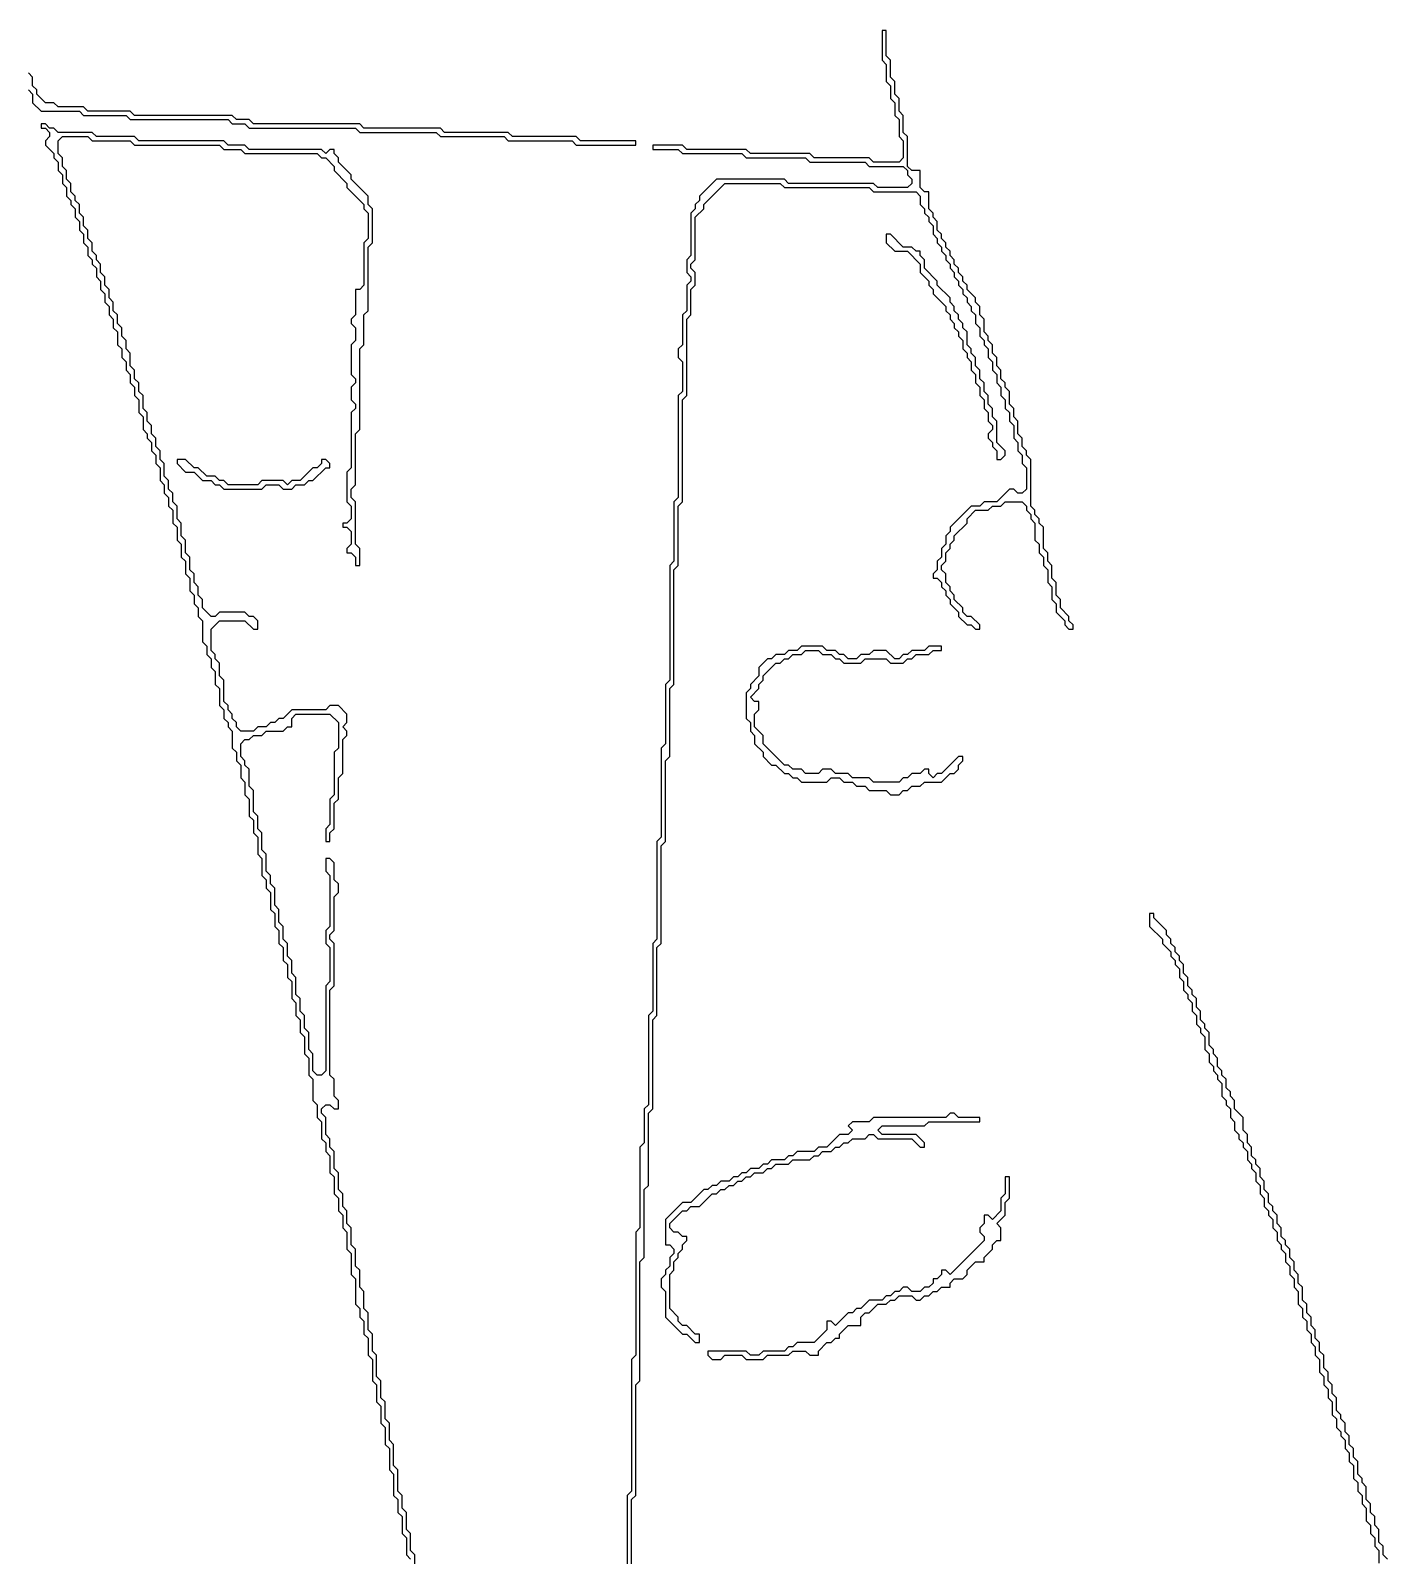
# Model space of a CAD drawing. Header units: metres. Extents: x 0 to 1000, y 0 to 1405.
# Drawn here: x 544.6 to 624.5, y 427.2 to 517 of the extents above; entities that cross this region are included whole.
import ezdxf

# ---------------------------------------------------------------- set-up
doc = ezdxf.new("R2010")
doc.units = ezdxf.units.M

msp = doc.modelspace()

# ---------------------------------------------------------------- linework, layer by layer
for points in [[(580, 425), (580, 430.5), (580.25, 430.75), (580.25, 437.25), (580.5, 437.5), (580.5, 444.5), (580.75, 444.75), (580.75, 448.75), (581, 449), (581, 453.25), (581.25, 453.5), (581.25, 458.75), (581.5, 459), (581.5, 463), (581.75, 463.25), (581.75, 469), (582, 469.25), (582, 474), (582.25, 474.25), (582.25, 478.25), (582.5, 478.5), (582.5, 485.25), (582.75, 485.5), (582.75, 489), (583, 489.25), (583, 495.25), (583.25, 495.5), (583.25, 500), (583.5, 500.25), (583.5, 501.75), (583.75, 502), (583.75, 502.75), (583.5, 503), (583.5, 503.25), (583.75, 503.5), (583.75, 506), (584.25, 506.5), (584.25, 506.75), (585.5, 508), (588.75, 508), (589, 507.75), (594, 507.75), (594.25, 507.5), (596.75, 507.5), (597, 507.25), (597, 506.75), (597.25, 506.5), (597.25, 506.25), (597.5, 506), (597.5, 505.75), (597.75, 505.5), (597.75, 505), (598, 504.75), (598, 504.5), (598.25, 504.25), (598.25, 504), (598.5, 503.75), (598.5, 503.5), (598.75, 503.25), (598.75, 503), (599, 502.75), (599, 502.5), (599.25, 502.25), (599.25, 502), (599.5, 501.75), (599.5, 501.5), (599.75, 501.25), (599.75, 501), (600, 500.75), (600, 500.5), (600.25, 500.25), (600.25, 499.75), (600.5, 499.5), (600.5, 499), (600.75, 498.75), (600.75, 498.5), (601, 498.25), (601, 497.75), (601.25, 497.5), (601.25, 497), (601.5, 496.75), (601.5, 496.25), (601.75, 496), (601.75, 495.5), (602, 495.25), (602, 494.75), (602.25, 494.5), (602.25, 494), (602.5, 493.75), (602.5, 493), (602.75, 492.75), (602.75, 492.25), (603, 492), (603, 491.5), (603.25, 491.25), (603.25, 490), (603, 489.75), (602.75, 489.75), (602.5, 490), (602.25, 490), (601.5, 489.25), (600.75, 489.25), (600.5, 489), (600, 489), (598.75, 487.75), (598.75, 487.5), (598.5, 487.25), (598.5, 486.75), (598.25, 486.5), (598.25, 486), (598, 485.75), (598, 485.25), (597.75, 485), (597.75, 484.75), (598, 484.75), (598.25, 484.5), (598.25, 484.25), (598.5, 484), (598.5, 483.75), (598.75, 483.5), (598.75, 483.25), (599.25, 482.75), (599.25, 482.5), (599.75, 482), (600, 482), (600.25, 481.75), (600.5, 481.75), (600.5, 482), (600, 482.5), (599.75, 482.5), (599.5, 482.75), (599.5, 483), (599, 483.5), (599, 483.75), (598.75, 484), (598.75, 484.25), (598.5, 484.5), (598.5, 485), (598.25, 485.25), (598.25, 485.5), (598.5, 485.75), (598.5, 486.25), (598.75, 486.5), (598.75, 486.75), (599, 487), (599, 487.25), (599.75, 488), (599.75, 488.25), (600.25, 488.75), (601, 488.75), (601.25, 489), (601.75, 489), (602, 489.25), (603, 489.25), (603.25, 489), (603.25, 488.75), (603.5, 488.5), (603.5, 488.25), (603.75, 488), (603.75, 487), (604, 486.75), (604, 486.25), (604.25, 486), (604.25, 485.5), (604.5, 485.25), (604.5, 484.5), (604.75, 484.25), (604.75, 483.5), (605, 483.25), (605, 482.75), (605.5, 482.25), (605.5, 482), (605.75, 481.75), (606, 481.75), (606, 482), (605.75, 482.25), (605.75, 482.5), (605.25, 483), (605.25, 483.5), (605, 483.75), (605, 484.5), (604.75, 484.75), (604.75, 485.5), (604.5, 485.75), (604.5, 486.25), (604.25, 486.5), (604.25, 487.75), (604, 488), (604, 488.25), (603.75, 488.5), (603.75, 488.75), (603.5, 489), (603.5, 491.75), (603.25, 492), (603.25, 492.25), (603, 492.5), (603, 493), (602.75, 493.25), (602.75, 494), (602.5, 494.25), (602.5, 494.75), (602.25, 495), (602.25, 495.75), (602, 496), (602, 496.25), (601.75, 496.5), (601.75, 497), (601.5, 497.25), (601.5, 497.75), (601.25, 498), (601.25, 498.5), (601, 498.75), (601, 499), (600.75, 499.25), (600.75, 500), (600.5, 500.25), (600.5, 500.75), (600.25, 501), (600.25, 501.25), (599.75, 501.75), (599.75, 502), (599.5, 502.25), (599.5, 502.5), (599.25, 502.75), (599.25, 503), (599, 503.25), (599, 503.5), (598.75, 503.75), (598.75, 504), (598.5, 504.25), (598.5, 504.5), (598.25, 504.75), (598.25, 505), (598, 505.25), (598, 505.75), (597.75, 506), (597.75, 506.25), (597.5, 506.5), (597.5, 507.5), (597.25, 507.5), (597, 507.75), (597, 508.75), (596.5, 508.75), (596.25, 509), (596.25, 510.75), (596, 511), (596, 512), (595.75, 512.25), (595.75, 513), (595.5, 513.25), (595.5, 514), (595.25, 514.25), (595.25, 515.25), (595, 515.5), (595, 517), (594.75, 517), (594.75, 515.25), (595, 515), (595, 514), (595.25, 513.75), (595.25, 513), (595.5, 512.75), (595.5, 512), (595.75, 511.75), (595.75, 510.75), (596, 510.5), (596, 509.5), (595.75, 509.25), (594.25, 509.25), (594, 509.5), (590.75, 509.5), (590.5, 509.75), (587, 509.75), (586.75, 510), (583.25, 510), (583, 510.25), (581.25, 510.25), (581.25, 510), (582.75, 510), (583, 509.75), (586.5, 509.75), (586.75, 509.5), (590.25, 509.5), (590.5, 509.25), (593.75, 509.25), (594, 509), (596, 509), (596.25, 508.75), (596.25, 508.5), (596.5, 508.25), (596.5, 508), (596.25, 507.75), (594.5, 507.75), (594.25, 508), (589.25, 508), (589, 508.25), (585, 508.25), (584, 507.25), (584, 507), (583.75, 506.75), (583.75, 506.5), (583.5, 506.25), (583.5, 503.75), (583.25, 503.5), (583.25, 502.75), (583.5, 502.5), (583.5, 502.25), (583.25, 502), (583.25, 500.5), (583, 500.25), (583, 498.5), (582.75, 498.25), (582.75, 497.75), (583, 497.5), (583, 495.75), (582.75, 495.5), (582.75, 489.5), (582.5, 489.25), (582.5, 485.75), (582.25, 485.5), (582.25, 478.75), (582, 478.5), (582, 475), (581.75, 474.75), (581.75, 469.5), (581.5, 469.25), (581.5, 463.5), (581.25, 463.25), (581.25, 459.25), (581, 459), (581, 453.75), (580.75, 453.5), (580.75, 451.5), (580.5, 451.25), (580.5, 446.5), (580.25, 446.25), (580.25, 439), (580, 438.75), (580, 431), (579.75, 430.75), (579.75, 425.25)], [(544.5, 513.5), (544.75, 513.25), (544.75, 512.75), (545.25, 512.25), (547.5, 512.25), (547.75, 512), (550.25, 512), (550.5, 511.75), (556.25, 511.75), (556.5, 511.5), (557.25, 511.5), (557.5, 511.25), (563.75, 511.25), (564, 511), (568.5, 511), (568.75, 510.75), (572.5, 510.75), (572.75, 510.5), (576.5, 510.5), (576.75, 510.25), (580.25, 510.25), (580.25, 510.5), (577, 510.5), (576.75, 510.75), (573, 510.75), (572.75, 511), (569, 511), (568.75, 511.25), (564.25, 511.25), (564, 511.5), (557.75, 511.5), (557.5, 511.75), (556.75, 511.75), (556.5, 512), (550.75, 512), (550.5, 512.25), (548, 512.25), (547.75, 512.5), (546.25, 512.5), (546, 512.75), (545.5, 512.75), (545, 513.25), (545, 513.5), (544.75, 513.75), (544.75, 514.25), (544.5, 514.5)], [(567.25, 426), (567.25, 427.25), (567, 427.5), (567, 428.5), (566.75, 428.75), (566.75, 429.75), (566.5, 430), (566.5, 430.75), (566.25, 431), (566.25, 432.25), (566, 432.5), (566, 433.75), (565.75, 434), (565.75, 435), (565.5, 435.25), (565.5, 436.25), (565.25, 436.5), (565.25, 437.5), (565, 437.75), (565, 439), (564.75, 439.25), (564.75, 440.25), (564.5, 440.5), (564.5, 441.5), (564.25, 441.75), (564.25, 442.75), (564, 443), (564, 444), (563.75, 444.25), (563.75, 445.25), (563.5, 445.5), (563.5, 446.5), (563.25, 446.75), (563.25, 447.5), (563, 447.75), (563, 448.5), (562.75, 448.75), (562.75, 449.75), (562.5, 450), (562.5, 451), (562.25, 451.25), (562.25, 451.75), (562, 452), (562, 453), (561.75, 453.25), (561.75, 453.5), (562, 453.75), (562.25, 453.75), (562.5, 453.5), (562.75, 453.5), (562.75, 454), (562.5, 454.25), (562.5, 455.25), (562.25, 455.5), (562.25, 460.5), (562.5, 460.75), (562.5, 463.25), (562.25, 463.5), (562.25, 463.75), (562.5, 464), (562.5, 466), (562.75, 466.25), (562.75, 466.75), (562.5, 467), (562.5, 468), (562.25, 468.25), (562, 468.25), (562, 467.5), (562.25, 467.25), (562.25, 464.25), (562, 464), (562, 463.25), (562.25, 463), (562.25, 461), (562, 460.75), (562, 455.75), (561.75, 455.5), (561.5, 455.5), (561.25, 455.75), (561.25, 456.75), (561, 457), (561, 458), (560.75, 458.25), (560.75, 459), (560.5, 459.25), (560.5, 460), (560.25, 460.25), (560.25, 461.25), (560, 461.5), (560, 462.25), (559.75, 462.5), (559.75, 463.25), (559.5, 463.5), (559.5, 464.25), (559.25, 464.5), (559.25, 465.25), (559, 465.5), (559, 466.5), (558.75, 466.75), (558.75, 467.25), (558.5, 467.5), (558.5, 468.5), (558.25, 468.75), (558.25, 469.75), (558, 470), (558, 470.75), (557.75, 471), (557.75, 472.25), (557.5, 472.5), (557.5, 473.5), (557.25, 473.75), (557.25, 474), (557, 474.25), (557, 475), (557.25, 475.25), (557.5, 475.25), (557.75, 475.5), (558.25, 475.5), (558.5, 475.75), (559.5, 475.75), (559.75, 476), (560, 476), (560, 476.5), (560.25, 476.75), (562.25, 476.75), (562.75, 476.25), (562.75, 474.75), (562.5, 474.5), (562.5, 472), (562.25, 471.75), (562.25, 470.25), (562, 470), (562, 469.25), (562.25, 469.25), (562.25, 469.75), (562.5, 470), (562.5, 471.5), (562.75, 471.75), (562.75, 473), (563, 473.25), (563, 475.25), (563.25, 475.5), (563.25, 475.75), (563, 476), (563.25, 476.25), (563.25, 476.75), (562.75, 477.25), (562.25, 477.25), (562, 477), (560, 477), (559.5, 476.5), (559.25, 476.5), (559, 476.25), (558.75, 476.25), (558.5, 476), (558, 476), (557.75, 475.75), (557, 475.75), (556.75, 476), (556.75, 476.25), (556.5, 476.5), (556.5, 476.75), (556.25, 477), (556.25, 477.25), (556, 477.5), (556, 478.75), (555.75, 479), (555.75, 479.75), (555.5, 480), (555.5, 480.25), (555.25, 480.5), (555.25, 481.75), (555.75, 482.25), (557.25, 482.25), (557.75, 481.75), (558, 481.75), (558, 482.25), (557.75, 482.5), (557.5, 482.5), (557.25, 482.75), (555.75, 482.75), (555.5, 482.5), (555.25, 482.5), (554.75, 483), (554.75, 483.5), (554.5, 483.75), (554.5, 484.25), (554.25, 484.5), (554.25, 485), (554, 485.25), (554, 486), (553.75, 486.25), (553.75, 487), (553.5, 487.25), (553.5, 488), (553.25, 488.25), (553.25, 489), (553, 489.25), (553, 489.75), (552.75, 490), (552.75, 490.5), (552.5, 490.75), (552.5, 491.5), (552.25, 491.75), (552.25, 492.25), (552, 492.5), (552, 493), (551.75, 493.25), (551.75, 493.75), (551.5, 494), (551.5, 494.5), (551.25, 494.75), (551.25, 495.5), (551, 495.75), (551, 496.25), (550.75, 496.5), (550.75, 497), (550.5, 497.25), (550.5, 498), (550.25, 498.25), (550.25, 498.75), (550, 499), (550, 499.5), (549.75, 499.75), (549.75, 500.25), (549.5, 500.5), (549.5, 501), (549.25, 501.25), (549.25, 501.75), (549, 502), (549, 502.5), (548.75, 502.75), (548.75, 503.25), (548.5, 503.5), (548.5, 503.75), (548.25, 504), (548.25, 504.5), (548, 504.75), (548, 505.25), (547.75, 505.5), (547.75, 506), (547.5, 506.25), (547.5, 506.75), (547.25, 507), (547.25, 507.25), (547, 507.5), (547, 508), (546.75, 508.25), (546.75, 508.75), (546.5, 509), (546.5, 509.5), (546.25, 509.75), (546.25, 510.5), (546.5, 510.75), (548, 510.75), (548.25, 510.5), (550.5, 510.5), (550.75, 510.25), (555.75, 510.25), (556, 510), (557, 510), (557.25, 509.75), (561.5, 509.75), (561.75, 509.5), (562, 509.5), (562.5, 509), (562.5, 508.75), (563.25, 508), (563.25, 507.75), (564.25, 506.75), (564.25, 506.5), (564.5, 506.25), (564.5, 504.75), (564.25, 504.5), (564.25, 502), (564, 501.75), (563.75, 501.75), (563.75, 500.25), (563.5, 500), (563.5, 499.75), (563.75, 499.5), (563.75, 498.75), (563.5, 498.5), (563.5, 496.75), (563.75, 496.5), (563.75, 496.25), (563.5, 496), (563.5, 495.25), (563.75, 495), (563.75, 494.75), (563.5, 494.5), (563.5, 491.25), (563.25, 491), (563.25, 489.25), (563.5, 489), (563.5, 488.25), (563.25, 488), (563, 488), (563, 487.75), (563.25, 487.75), (563.5, 487.5), (563.5, 486.75), (563.25, 486.5), (563.25, 486.25), (563.5, 486.25), (563.75, 486), (563.75, 485.5), (564, 485.5), (564, 486.5), (563.75, 486.75), (563.75, 489.25), (563.5, 489.5), (563.5, 490), (563.75, 490.25), (563.75, 493.25), (564, 493.5), (564, 498.25), (564.25, 498.5), (564.25, 500.25), (564.5, 500.5), (564.5, 504.25), (564.75, 504.5), (564.75, 506.5), (564.5, 506.75), (564.5, 507.25), (563.5, 508.25), (563.5, 508.5), (562.75, 509.25), (562.75, 509.5), (562.5, 509.75), (562.5, 510), (562.25, 510), (562, 509.75), (561.75, 510), (557.5, 510), (557.25, 510.25), (556.25, 510.25), (556, 510.5), (551, 510.5), (550.75, 510.75), (548.5, 510.75), (548.25, 511), (546.25, 511), (546, 511.25), (545.75, 511.25), (545.5, 511.5), (545.25, 511.5), (545.25, 511.25), (545.5, 511.25), (545.75, 511), (545.75, 510.75), (545.5, 510.5), (545.5, 510.25), (546, 509.75), (546, 509.5), (546.25, 509.25), (546.25, 508.75), (546.5, 508.5), (546.5, 508), (546.75, 507.75), (546.75, 507.25), (547, 507), (547, 506.75), (547.25, 506.5), (547.25, 506), (547.5, 505.75), (547.5, 505.25), (547.75, 505), (547.75, 504.5), (548, 504.25), (548, 503.75), (548.25, 503.5), (548.25, 503.25), (548.5, 503), (548.5, 502.5), (548.75, 502.25), (548.75, 501.75), (549, 501.5), (549, 501), (549.25, 500.75), (549.25, 500.25), (549.5, 500), (549.5, 499.5), (549.75, 499.25), (549.75, 498.5), (550, 498.25), (550, 497.75), (550.25, 497.5), (550.25, 497), (550.5, 496.75), (550.5, 496.25), (550.75, 496), (550.75, 495.5), (551, 495.25), (551, 494.5), (551.25, 494.25), (551.25, 493.5), (551.5, 493.25), (551.5, 493), (551.75, 492.75), (551.75, 492.25), (552, 492), (552, 491.5), (552.25, 491.25), (552.25, 490.5), (552.5, 490.25), (552.5, 489.75), (552.75, 489.5), (552.75, 489), (553, 488.75), (553, 488), (553.25, 487.75), (553.25, 487), (553.5, 486.75), (553.5, 486), (553.75, 485.75), (553.75, 485), (554, 484.75), (554, 484), (554.25, 483.75), (554.25, 483.25), (554.5, 483), (554.5, 482.5), (554.75, 482.25), (554.75, 481), (555, 480.75), (555, 480.25), (555.25, 480), (555.25, 479.5), (555.5, 479.25), (555.5, 478.5), (555.75, 478.25), (555.75, 477.25), (556, 477), (556, 476.5), (556.25, 476.25), (556.25, 476), (556.5, 475.75), (556.5, 474.75), (556.75, 474.5), (556.75, 474), (557, 473.75), (557, 473), (557.25, 472.75), (557.25, 472), (557.5, 471.75), (557.5, 470.75), (557.75, 470.5), (557.75, 469.75), (558, 469.5), (558, 468.5), (558.25, 468.25), (558.25, 467.25), (558.5, 467), (558.5, 466.5), (558.75, 466.25), (558.75, 465.25), (559, 465), (559, 464.25), (559.25, 464), (559.25, 463.25), (559.5, 463), (559.5, 462.25), (559.75, 462), (559.75, 461.25), (560, 461), (560, 460), (560.25, 459.75), (560.25, 459), (560.5, 458.75), (560.5, 458), (560.75, 457.75), (560.75, 456.75), (561, 456.5), (561, 455.5), (561.25, 455.25), (561.25, 454), (561.5, 453.75), (561.5, 453), (561.75, 452.75), (561.75, 451.75), (562, 451.5), (562, 451), (562.25, 450.75), (562.25, 449.75), (562.5, 449.5), (562.5, 448.5), (562.75, 448.25), (562.75, 447.5), (563, 447.25), (563, 446.5), (563.25, 446.25), (563.25, 445.25), (563.5, 445), (563.5, 443.75), (563.75, 443.5), (563.75, 442), (564, 441.75), (564, 441.25), (564.25, 441), (564.25, 440.25), (564.5, 440), (564.5, 439), (564.75, 438.75), (564.75, 437.5), (565, 437.25), (565, 436.25), (565.25, 436), (565.25, 435), (565.5, 434.75), (565.5, 433.75), (565.75, 433.5), (565.75, 432.25), (566, 432), (566, 430.75), (566.25, 430.5), (566.25, 429.75), (566.5, 429.5), (566.5, 428.5), (566.75, 428.25), (566.75, 427.25), (567, 427)], [(624.5, 427), (624.25, 427.25), (624.25, 427.75), (624, 428), (624, 428.75), (623.75, 429), (623.75, 429.5), (623.5, 429.75), (623.5, 430.25), (623.25, 430.5), (623.25, 431.25), (623, 431.5), (623, 431.75), (622.75, 432), (622.75, 432.75), (622.5, 433), (622.5, 433.5), (622.25, 433.75), (622.25, 434.25), (622, 434.5), (622, 435), (621.75, 435.25), (621.75, 435.5), (621.5, 435.75), (621.5, 436.5), (621.25, 436.75), (621.25, 437.25), (621, 437.5), (621, 438), (620.75, 438.25), (620.75, 439), (620.5, 439.25), (620.5, 439.75), (620.25, 440), (620.25, 440.5), (620, 440.75), (620, 441.25), (619.75, 441.5), (619.75, 442), (619.5, 442.25), (619.5, 443), (619.25, 443.25), (619.25, 443.75), (619, 444), (619, 444.5), (618.75, 444.75), (618.75, 445.25), (618.5, 445.5), (618.5, 445.75), (618.25, 446), (618.25, 446.5), (618, 446.75), (618, 447.25), (617.75, 447.5), (617.75, 447.75), (617.5, 448), (617.5, 448.5), (617.25, 448.75), (617.25, 449.25), (617, 449.5), (617, 450), (616.75, 450.25), (616.75, 450.5), (616.5, 450.75), (616.5, 451.25), (616.25, 451.5), (616.25, 452), (616, 452.25), (616, 453), (615.5, 453.5), (615.5, 454), (615.25, 454.25), (615.25, 454.5), (615, 454.75), (615, 455.25), (614.75, 455.5), (614.75, 455.75), (614.5, 456), (614.5, 456.5), (614.25, 456.75), (614.25, 457), (614, 457.25), (614, 458), (613.75, 458.25), (613.75, 458.5), (613.5, 458.75), (613.5, 459.25), (613.25, 459.5), (613.25, 460), (613, 460.25), (613, 460.5), (612.75, 460.75), (612.75, 461.25), (612.5, 461.5), (612.5, 462), (612.25, 462.25), (612.25, 462.5), (612, 462.75), (612, 463), (611.75, 463.25), (611.75, 463.5), (611.5, 463.75), (611.5, 464), (610.75, 464.75), (610.75, 465), (610.5, 465), (610.5, 464.25), (611.25, 463.5), (611.25, 463.25), (611.75, 462.75), (611.75, 462.5), (612, 462.25), (612, 462), (612.25, 461.75), (612.25, 461.25), (612.5, 461), (612.5, 460.5), (612.75, 460.25), (612.75, 460), (613, 459.75), (613, 459.25), (613.25, 459), (613.25, 458.5), (613.5, 458.25), (613.5, 458), (613.75, 457.75), (613.75, 457), (614, 456.75), (614, 456.25), (614.25, 456), (614.25, 455.75), (614.5, 455.5), (614.5, 455.25), (614.75, 455), (614.75, 454.25), (615, 454), (615, 453.75), (615.25, 453.5), (615.25, 453), (615.5, 452.75), (615.5, 452.25), (615.75, 452), (615.75, 451.75), (616, 451.5), (616, 451.25), (616.25, 451), (616.25, 450.5), (616.5, 450.25), (616.5, 450), (616.75, 449.75), (616.75, 449.25), (617, 449), (617, 448.5), (617.25, 448.25), (617.25, 447.75), (617.5, 447.5), (617.5, 447.25), (617.75, 447), (617.75, 446.5), (618, 446.25), (618, 445.75), (618.25, 445.5), (618.25, 445.25), (618.5, 445), (618.5, 444.5), (618.75, 444.25), (618.75, 443.75), (619, 443.5), (619, 443), (619.25, 442.75), (619.25, 442), (619.5, 441.75), (619.5, 441.25), (619.75, 441), (619.75, 440.5), (620, 440.25), (620, 439.75), (620.25, 439.5), (620.25, 439), (620.5, 438.75), (620.5, 438), (620.75, 437.75), (620.75, 437.25), (621, 437), (621, 436.5), (621.25, 436.25), (621.25, 435.5), (621.5, 435.25), (621.5, 434.75), (621.75, 434.5), (621.75, 434.25), (622, 434), (622, 433.5), (622.25, 433.25), (622.25, 432.75), (622.5, 432.5), (622.5, 431.75), (622.75, 431.5), (622.75, 431), (623, 430.75), (623, 430.25), (623.25, 430), (623.25, 429.25), (623.5, 429), (623.5, 428.5), (623.75, 428.25), (623.75, 427.75), (624, 427.5), (624, 426.75)]]:
    msp.add_lwpolyline(points)
for points in [[(595, 505), (595, 504.5), (595.5, 504), (596.25, 504), (597, 503.25), (597, 502.75), (597.5, 502.25), (597.5, 502), (597.75, 501.75), (597.75, 501.5), (598.5, 500.75), (598.5, 500.5), (598.75, 500.25), (598.75, 500), (599, 499.75), (599, 499.5), (599.25, 499.25), (599.25, 499), (599.5, 498.75), (599.5, 498.25), (599.75, 498), (599.75, 497.75), (600, 497.5), (600, 497), (600.25, 496.75), (600.25, 496.25), (600.5, 496), (600.5, 495.5), (600.75, 495.25), (600.75, 494.75), (601, 494.5), (601, 494), (601.25, 493.75), (601.25, 493.5), (601, 493.25), (601, 493), (601.25, 492.75), (601.25, 492.5), (601.5, 492.25), (601.5, 491.75), (601.75, 491.75), (602, 492), (602, 492.25), (601.5, 492.75), (601.5, 494), (601.25, 494.25), (601.25, 494.75), (601, 495), (601, 495.5), (600.75, 495.75), (600.75, 496.25), (600.5, 496.5), (600.5, 497), (600.25, 497.25), (600.25, 497.75), (600, 498), (600, 498.25), (599.75, 498.5), (599.75, 499.25), (599.5, 499.5), (599.5, 499.75), (599.25, 500), (599.25, 500.25), (599, 500.5), (599, 500.75), (598.75, 501), (598.75, 501.25), (598, 502), (598, 502.25), (597.25, 503), (597.25, 503.5), (597, 503.75), (597, 504), (596.75, 504), (596.5, 504.25), (596, 504.25), (595.25, 505)], [(553.25, 491.75), (553.25, 491.5), (553.75, 491), (554.25, 491), (554.75, 490.5), (555.25, 490.5), (555.5, 490.25), (555.75, 490.25), (556, 490), (558.25, 490), (558.5, 490.25), (559.25, 490.25), (559.5, 490), (560, 490), (560.25, 490.25), (560.75, 490.25), (561, 490.5), (561.25, 490.5), (562, 491.25), (562.25, 491.25), (562.25, 491.5), (562, 491.75), (561.75, 491.75), (561.75, 491.5), (561.5, 491.25), (561.25, 491.25), (560.5, 490.5), (560, 490.5), (559.75, 490.25), (559.5, 490.5), (558.25, 490.5), (558, 490.25), (556.25, 490.25), (556, 490.5), (555.75, 490.5), (555.5, 490.75), (555, 490.75), (554.5, 491.25), (554.25, 491.25), (553.75, 491.75)], [(590, 480.75), (589.75, 480.5), (589.25, 480.5), (589, 480.25), (588.5, 480.25), (588.25, 480), (588, 480), (587.5, 479.5), (587.5, 479), (587, 478.5), (587, 478.25), (586.75, 478), (586.75, 476.5), (587, 476.25), (587, 475.75), (587.25, 475.5), (587.25, 475), (587.75, 474.5), (587.75, 474.25), (588.25, 473.75), (588.5, 473.75), (589, 473.25), (589.25, 473.25), (589.5, 473), (589.75, 473), (590, 472.75), (591.5, 472.75), (591.75, 473), (592.25, 473), (592.5, 472.75), (593, 472.75), (593.25, 472.5), (593.75, 472.5), (594, 472.25), (595, 472.25), (595.25, 472), (595.75, 472), (596, 472.25), (596.25, 472.25), (596.5, 472.5), (597, 472.5), (597.25, 472.75), (598.25, 472.75), (598.75, 473.25), (599, 473.25), (599.25, 473.5), (599.25, 473.75), (599.5, 474), (599.5, 474.25), (599.25, 474.25), (598.25, 473.25), (598, 473.25), (597.75, 473), (597.5, 473.25), (597.5, 473.5), (597.25, 473.5), (597, 473.25), (596.5, 473.25), (596.25, 473), (596, 473), (595.75, 472.75), (594.25, 472.75), (594, 473), (593, 473), (592.75, 473.25), (592, 473.25), (591.75, 473.5), (591.25, 473.5), (591, 473.25), (590.25, 473.25), (590, 473.5), (589.5, 473.5), (589.25, 473.75), (589, 473.75), (587.75, 475), (587.75, 475.5), (587.25, 476), (587.25, 476.75), (587.5, 477), (587.5, 477.5), (587.25, 477.5), (587, 477.75), (587.5, 478.25), (587.5, 478.5), (587.75, 478.75), (587.75, 479), (588.5, 479.75), (588.75, 479.75), (589, 480), (589.25, 480), (589.5, 480.25), (590, 480.25), (590.25, 480.5), (591, 480.5), (591.25, 480.25), (591.75, 480.25), (592, 480), (592.25, 480), (592.5, 479.75), (593.5, 479.75), (593.75, 480), (595, 480), (595.25, 479.75), (596, 479.75), (596.25, 480), (596.5, 480), (596.75, 480.25), (597.5, 480.25), (597.75, 480.5), (598.25, 480.5), (598.25, 480.75), (597.5, 480.75), (597.25, 480.5), (596.5, 480.5), (596.25, 480.25), (596, 480.25), (595.75, 480), (595.5, 480), (595, 480.5), (594.25, 480.5), (594, 480.25), (593.5, 480.25), (593.25, 480), (592.75, 480), (592.5, 480.25), (592.25, 480.25), (592, 480.5), (591.5, 480.5), (591.25, 480.75)], [(598.75, 453.25), (598.5, 453), (594.25, 453), (594, 452.75), (593, 452.75), (592.75, 452.5), (593, 452.25), (592.75, 452), (592.25, 452), (591.5, 451.25), (591, 451.25), (590.75, 451), (589.75, 451), (589.5, 450.75), (589.25, 450.75), (589, 450.5), (588.25, 450.5), (588, 450.25), (587.75, 450.25), (587.5, 450), (587, 450), (586.75, 449.75), (586.5, 449.75), (586.25, 449.5), (586, 449.5), (585.75, 449.25), (585.25, 449.25), (585, 449), (584.75, 449), (584.5, 448.75), (584.25, 448.75), (583.5, 448), (583, 448), (582, 447), (582, 445.5), (582.25, 445.5), (582.5, 445.25), (582.5, 445), (582.25, 444.75), (582.25, 444.25), (582, 444), (582, 443.75), (581.75, 443.5), (581.75, 443), (582, 442.75), (582, 441.25), (583, 440.25), (583.25, 440.25), (583.75, 439.75), (584, 439.75), (584, 440.25), (583.75, 440.25), (583.25, 440.75), (583, 440.75), (582.75, 441), (582.75, 441.25), (582.25, 441.75), (582.25, 443.75), (582.5, 444), (582.5, 444.5), (582.75, 444.75), (582.75, 445), (583, 445.25), (583, 445.5), (583.25, 445.75), (583.25, 446), (583, 446), (582.75, 446.25), (582.5, 446.25), (582.25, 446.5), (582.25, 446.75), (583, 447.5), (583.25, 447.5), (583.5, 447.75), (584, 447.75), (584.75, 448.5), (585, 448.5), (585.25, 448.75), (585.5, 448.75), (585.75, 449), (586, 449), (586.25, 449.25), (586.5, 449.25), (586.75, 449.5), (587, 449.5), (587.25, 449.75), (587.75, 449.75), (588, 450), (588.25, 450), (588.5, 450.25), (589.25, 450.25), (589.5, 450.5), (590.5, 450.5), (590.75, 450.75), (591, 450.75), (591.25, 451), (591.75, 451), (592, 451.25), (592.25, 451.25), (592.5, 451.5), (592.75, 451.5), (593, 451.75), (593.75, 451.75), (594, 452), (594.25, 452), (594.5, 451.75), (596.5, 451.75), (597, 451.25), (597.25, 451.25), (597.25, 451.5), (596.75, 452), (594.75, 452), (594.5, 452.25), (594.75, 452.5), (597.25, 452.5), (597.5, 452.75), (600.5, 452.75), (600.5, 453), (599.25, 453), (599, 453.25)], [(602, 449.5), (602, 448.5), (601.75, 448.25), (601.75, 447.5), (601.25, 447), (601, 447.25), (600.75, 447.25), (600.75, 446.75), (600.5, 446.5), (600.5, 446.25), (600.75, 446), (600.75, 445.75), (598.75, 443.75), (598.5, 444), (598.25, 444), (598.25, 443.75), (598, 443.5), (597.75, 443.5), (597.75, 443.25), (597.5, 443), (597.25, 443), (597, 442.75), (596.5, 442.75), (596.25, 443), (596, 443), (595.75, 442.75), (595.5, 442.75), (595.25, 442.5), (595, 442.5), (594.75, 442.25), (594, 442.25), (593.5, 441.75), (593.25, 441.75), (593, 441.5), (592.75, 441.5), (592, 440.75), (591.75, 441), (591.5, 441), (591.5, 440.5), (590.75, 439.75), (589.75, 439.75), (589.5, 439.5), (589.25, 439.5), (589, 439.25), (587.75, 439.25), (587.5, 439), (587, 439), (586.75, 439.25), (584.5, 439.25), (584.5, 439), (584.75, 438.75), (585.25, 438.75), (585.5, 439), (586.5, 439), (586.75, 438.75), (587.75, 438.75), (588, 439), (589.25, 439), (589.5, 439.25), (590.25, 439.25), (590.5, 439), (591, 439), (591, 439.25), (591.5, 439.75), (591.75, 439.75), (592, 440), (592.25, 440), (592.25, 440.25), (592.75, 440.75), (593.5, 440.75), (593.5, 441.25), (593.75, 441.5), (594, 441.5), (594.5, 442), (595, 442), (595.25, 442.25), (595.5, 442.25), (595.75, 442.5), (596.5, 442.5), (596.75, 442.25), (597, 442.25), (597.25, 442.5), (597.5, 442.5), (597.75, 442.75), (598, 442.75), (598.25, 443), (598.75, 443), (598.75, 443.25), (599, 443.5), (599.5, 443.5), (599.75, 443.75), (599.75, 444), (600.25, 444.5), (600.75, 444.5), (600.75, 444.75), (601.25, 445.25), (601.25, 445.5), (601.5, 445.75), (601.75, 445.75), (601.75, 446.5), (601.5, 446.75), (602, 447.25), (602, 448), (602.25, 448.25), (602.25, 449.5)]]:
    msp.add_lwpolyline(points, close=True)

doc.saveas('drawing.dxf')
